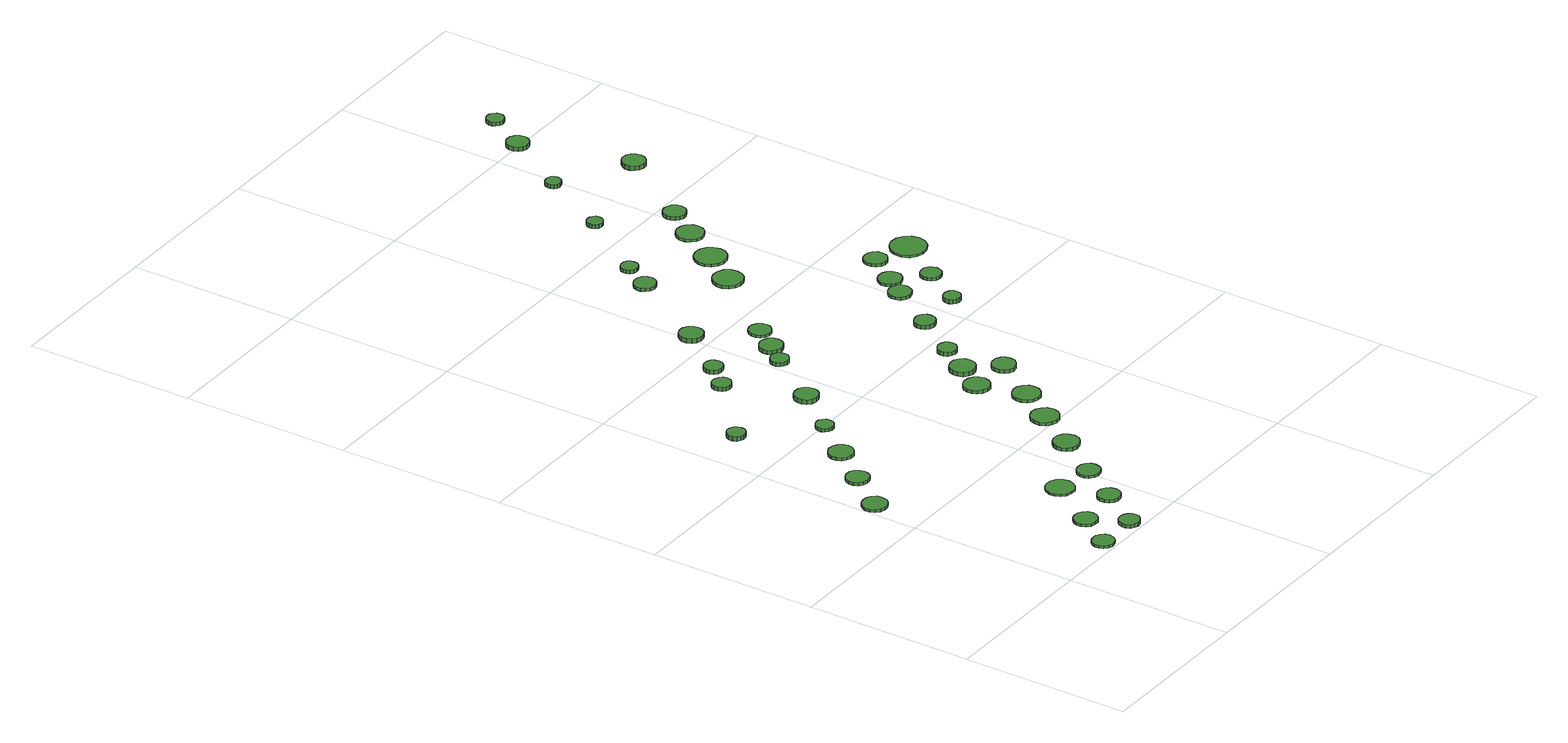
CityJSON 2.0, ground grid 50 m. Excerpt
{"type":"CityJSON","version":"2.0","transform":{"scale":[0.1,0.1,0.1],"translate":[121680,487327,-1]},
"CityObjects":{
"tree1":{"type":"SolitaryVegetationObject","attributes":{"function":"something"},"geometry":[{"type":"MultiSurface","lod":"1","boundaries":[[[0,1,2,3,4,5,6,7,8,9,10,11,12,13,14]],[[15,16,17,18,19,20,21,22,23,24,25,26,27,28,29]],[[0,29,28,1]],[[1,28,27,2]],[[2,27,26,3]],[[3,26,25,4]],[[4,25,24,5]],[[5,24,23,6]],[[6,23,22,7]],[[7,22,21,8]],[[8,21,20,9]],[[9,20,19,10]],[[10,19,18,11]],[[11,18,17,12]],[[12,17,16,13]],[[13,16,15,14]],[[14,15,29,0]]]}]},
"tree2":{"type":"SolitaryVegetationObject","attributes":{"function":"something"},"geometry":[{"type":"MultiSurface","lod":"1","boundaries":[[[30,31,32,33,34,35,36,37,38,39,40,41,42,43,44]],[[45,46,47,48,49,50,51,52,53,54,55,56,57,58,59]],[[30,59,58,31]],[[31,58,57,32]],[[32,57,56,33]],[[33,56,55,34]],[[34,55,54,35]],[[35,54,53,36]],[[36,53,52,37]],[[37,52,51,38]],[[38,51,50,39]],[[39,50,49,40]],[[40,49,48,41]],[[41,48,47,42]],[[42,47,46,43]],[[43,46,45,44]],[[44,45,59,30]]]}]},
"tree3":{"type":"SolitaryVegetationObject","attributes":{"function":"something"},"geometry":[{"type":"MultiSurface","lod":"1","boundaries":[[[60,61,62,63,64,65,66,67,68,69,70,71,72,73,74]],[[75,76,77,78,79,80,81,82,83,84,85,86,87,88,89]],[[60,89,88,61]],[[61,88,87,62]],[[62,87,86,63]],[[63,86,85,64]],[[64,85,84,65]],[[65,84,83,66]],[[66,83,82,67]],[[67,82,81,68]],[[68,81,80,69]],[[69,80,79,70]],[[70,79,78,71]],[[71,78,77,72]],[[72,77,76,73]],[[73,76,75,74]],[[74,75,89,60]]]}]},
"tree4":{"type":"SolitaryVegetationObject","attributes":{"function":"something"},"geometry":[{"type":"MultiSurface","lod":"1","boundaries":[[[90,91,92,93,94,95,96,97,98,99,100,101,102,103,104]],[[105,106,107,108,109,110,111,112,113,114,115,116,117,118,119]],[[90,119,118,91]],[[91,118,117,92]],[[92,117,116,93]],[[93,116,115,94]],[[94,115,114,95]],[[95,114,113,96]],[[96,113,112,97]],[[97,112,111,98]],[[98,111,110,99]],[[99,110,109,100]],[[100,109,108,101]],[[101,108,107,102]],[[102,107,106,103]],[[103,106,105,104]],[[104,105,119,90]]]}]},
"tree5":{"type":"SolitaryVegetationObject","attributes":{"function":"something"},"geometry":[{"type":"MultiSurface","lod":"1","boundaries":[[[120,121,122,123,124,125,126,127,128,129,130,131,132,133,134]],[[135,136,137,138,139,140,141,142,143,144,145,146,147,148,149]],[[120,149,148,121]],[[121,148,147,122]],[[122,147,146,123]],[[123,146,145,124]],[[124,145,144,125]],[[125,144,143,126]],[[126,143,142,127]],[[127,142,141,128]],[[128,141,140,129]],[[129,140,139,130]],[[130,139,138,131]],[[131,138,137,132]],[[132,137,136,133]],[[133,136,135,134]],[[134,135,149,120]]]}]},
"tree6":{"type":"SolitaryVegetationObject","attributes":{"function":"something"},"geometry":[{"type":"MultiSurface","lod":"1","boundaries":[[[150,151,152,153,154,155,156,157,158,159,160,161,162,163,164]],[[165,166,167,168,169,170,171,172,173,174,175,176,177,178,179]],[[150,179,178,151]],[[151,178,177,152]],[[152,177,176,153]],[[153,176,175,154]],[[154,175,174,155]],[[155,174,173,156]],[[156,173,172,157]],[[157,172,171,158]],[[158,171,170,159]],[[159,170,169,160]],[[160,169,168,161]],[[161,168,167,162]],[[162,167,166,163]],[[163,166,165,164]],[[164,165,179,150]]]}]},
"tree7":{"type":"SolitaryVegetationObject","attributes":{"function":"something"},"geometry":[{"type":"MultiSurface","lod":"1","boundaries":[[[180,181,182,183,184,185,186,187,188,189,190,191,192,193,194]],[[195,196,197,198,199,200,201,202,203,204,205,206,207,208,209]],[[180,209,208,181]],[[181,208,207,182]],[[182,207,206,183]],[[183,206,205,184]],[[184,205,204,185]],[[185,204,203,186]],[[186,203,202,187]],[[187,202,201,188]],[[188,201,200,189]],[[189,200,199,190]],[[190,199,198,191]],[[191,198,197,192]],[[192,197,196,193]],[[193,196,195,194]],[[194,195,209,180]]]}]},
"tree8":{"type":"SolitaryVegetationObject","attributes":{"function":"something"},"geometry":[{"type":"MultiSurface","lod":"1","boundaries":[[[210,211,212,213,214,215,216,217,218,219,220,221,222,223,224]],[[225,226,227,228,229,230,231,232,233,234,235,236,237,238,239]],[[210,239,238,211]],[[211,238,237,212]],[[212,237,236,213]],[[213,236,235,214]],[[214,235,234,215]],[[215,234,233,216]],[[216,233,232,217]],[[217,232,231,218]],[[218,231,230,219]],[[219,230,229,220]],[[220,229,228,221]],[[221,228,227,222]],[[222,227,226,223]],[[223,226,225,224]],[[224,225,239,210]]]}]},
"tree9":{"type":"SolitaryVegetationObject","attributes":{"function":"something"},"geometry":[{"type":"MultiSurface","lod":"1","boundaries":[[[240,241,242,243,244,245,246,247,248,249,250,251,252,253,254]],[[255,256,257,258,259,260,261,262,263,264,265,266,267,268,269]],[[240,269,268,241]],[[241,268,267,242]],[[242,267,266,243]],[[243,266,265,244]],[[244,265,264,245]],[[245,264,263,246]],[[246,263,262,247]],[[247,262,261,248]],[[248,261,260,249]],[[249,260,259,250]],[[250,259,258,251]],[[251,258,257,252]],[[252,257,256,253]],[[253,256,255,254]],[[254,255,269,240]]]}]},
"tree10":{"type":"SolitaryVegetationObject","attributes":{"function":"something"},"geometry":[{"type":"MultiSurface","lod":"1","boundaries":[[[270,271,272,273,274,275,276,277,278,279,280,281,282,283,284]],[[285,286,287,288,289,290,291,292,293,294,295,296,297,298,299]],[[270,299,298,271]],[[271,298,297,272]],[[272,297,296,273]],[[273,296,295,274]],[[274,295,294,275]],[[275,294,293,276]],[[276,293,292,277]],[[277,292,291,278]],[[278,291,290,279]],[[279,290,289,280]],[[280,289,288,281]],[[281,288,287,282]],[[282,287,286,283]],[[283,286,285,284]],[[284,285,299,270]]]}]},
"tree11":{"type":"SolitaryVegetationObject","attributes":{"function":"something"},"geometry":[{"type":"MultiSurface","lod":"1","boundaries":[[[300,301,302,303,304,305,306,307,308,309,310,311,312,313,314]],[[315,316,317,318,319,320,321,322,323,324,325,326,327,328,329]],[[300,329,328,301]],[[301,328,327,302]],[[302,327,326,303]],[[303,326,325,304]],[[304,325,324,305]],[[305,324,323,306]],[[306,323,322,307]],[[307,322,321,308]],[[308,321,320,309]],[[309,320,319,310]],[[310,319,318,311]],[[311,318,317,312]],[[312,317,316,313]],[[313,316,315,314]],[[314,315,329,300]]]}]},
"tree12":{"type":"SolitaryVegetationObject","attributes":{"function":"something"},"geometry":[{"type":"MultiSurface","lod":"1","boundaries":[[[330,331,332,333,334,335,336,337,338,339,340,341,342,343,344]],[[345,346,347,348,349,350,351,352,353,354,355,356,357,358,359]],[[330,359,358,331]],[[331,358,357,332]],[[332,357,356,333]],[[333,356,355,334]],[[334,355,354,335]],[[335,354,353,336]],[[336,353,352,337]],[[337,352,351,338]],[[338,351,350,339]],[[339,350,349,340]],[[340,349,348,341]],[[341,348,347,342]],[[342,347,346,343]],[[343,346,345,344]],[[344,345,359,330]]]}]},
"tree13":{"type":"SolitaryVegetationObject","attributes":{"function":"something"},"geometry":[{"type":"MultiSurface","lod":"1","boundaries":[[[360,361,362,363,364,365,366,367,368,369,370,371,372,373,374]],[[375,376,377,378,379,380,381,382,383,384,385,386,387,388,389]],[[360,389,388,361]],[[361,388,387,362]],[[362,387,386,363]],[[363,386,385,364]],[[364,385,384,365]],[[365,384,383,366]],[[366,383,382,367]],[[367,382,381,368]],[[368,381,380,369]],[[369,380,379,370]],[[370,379,378,371]],[[371,378,377,372]],[[372,377,376,373]],[[373,376,375,374]],[[374,375,389,360]]]}]},
"tree14":{"type":"SolitaryVegetationObject","attributes":{"function":"something"},"geometry":[{"type":"MultiSurface","lod":"1","boundaries":[[[390,391,392,393,394,395,396,397,398,399,400,401,402,403,404]],[[405,406,407,408,409,410,411,412,413,414,415,416,417,418,419]],[[390,419,418,391]],[[391,418,417,392]],[[392,417,416,393]],[[393,416,415,394]],[[394,415,414,395]],[[395,414,413,396]],[[396,413,412,397]],[[397,412,411,398]],[[398,411,410,399]],[[399,410,409,400]],[[400,409,408,401]],[[401,408,407,402]],[[402,407,406,403]],[[403,406,405,404]],[[404,405,419,390]]]}]},
"tree15":{"type":"SolitaryVegetationObject","attributes":{"function":"something"},"geometry":[{"type":"MultiSurface","lod":"1","boundaries":[[[420,421,422,423,424,425,426,427,428,429,430,431,432,433,434]],[[435,436,437,438,439,440,441,442,443,444,445,446,447,448,449]],[[420,449,448,421]],[[421,448,447,422]],[[422,447,446,423]],[[423,446,445,424]],[[424,445,444,425]],[[425,444,443,426]],[[426,443,442,427]],[[427,442,441,428]],[[428,441,440,429]],[[429,440,439,430]],[[430,439,438,431]],[[431,438,437,432]],[[432,437,436,433]],[[433,436,435,434]],[[434,435,449,420]]]}]},
"tree16":{"type":"SolitaryVegetationObject","attributes":{"function":"something"},"geometry":[{"type":"MultiSurface","lod":"1","boundaries":[[[450,451,452,453,454,455,456,457,458,459,460,461,462,463,464]],[[465,466,467,468,469,470,471,472,473,474,475,476,477,478,479]],[[450,479,478,451]],[[451,478,477,452]],[[452,477,476,453]],[[453,476,475,454]],[[454,475,474,455]],[[455,474,473,456]],[[456,473,472,457]],[[457,472,471,458]],[[458,471,470,459]],[[459,470,469,460]],[[460,469,468,461]],[[461,468,467,462]],[[462,467,466,463]],[[463,466,465,464]],[[464,465,479,450]]]}]},
"tree17":{"type":"SolitaryVegetationObject","attributes":{"function":"something"},"geometry":[{"type":"MultiSurface","lod":"1","boundaries":[[[480,481,482,483,484,485,486,487,488,489,490,491,492,493,494]],[[495,496,497,498,499,500,501,502,503,504,505,506,507,508,509]],[[480,509,508,481]],[[481,508,507,482]],[[482,507,506,483]],[[483,506,505,484]],[[484,505,504,485]],[[485,504,503,486]],[[486,503,502,487]],[[487,502,501,488]],[[488,501,500,489]],[[489,500,499,490]],[[490,499,498,491]],[[491,498,497,492]],[[492,497,496,493]],[[493,496,495,494]],[[494,495,509,480]]]}]},
"tree18":{"type":"SolitaryVegetationObject","attributes":{"function":"something"},"geometry":[{"type":"MultiSurface","lod":"1","boundaries":[[[510,511,512,513,514,515,516,517,518,519,520,521,522,523,524]],[[525,526,527,528,529,530,531,532,533,534,535,536,537,538,539]],[[510,539,538,511]],[[511,538,537,512]],[[512,537,536,513]],[[513,536,535,514]],[[514,535,534,515]],[[515,534,533,516]],[[516,533,532,517]],[[517,532,531,518]],[[518,531,530,519]],[[519,530,529,520]],[[520,529,528,521]],[[521,528,527,522]],[[522,527,526,523]],[[523,526,525,524]],[[524,525,539,510]]]}]},
"tree19":{"type":"SolitaryVegetationObject","attributes":{"function":"something"},"geometry":[{"type":"MultiSurface","lod":"1","boundaries":[[[540,541,542,543,544,545,546,547,548,549,550,551,552,553,554]],[[555,556,557,558,559,560,561,562,563,564,565,566,567,568,569]],[[540,569,568,541]],[[541,568,567,542]],[[542,567,566,543]],[[543,566,565,544]],[[544,565,564,545]],[[545,564,563,546]],[[546,563,562,547]],[[547,562,561,548]],[[548,561,560,549]],[[549,560,559,550]],[[550,559,558,551]],[[551,558,557,552]],[[552,557,556,553]],[[553,556,555,554]],[[554,555,569,540]]]}]},
"tree20":{"type":"SolitaryVegetationObject","attributes":{"function":"something"},"geometry":[{"type":"MultiSurface","lod":"1","boundaries":[[[570,571,572,573,574,575,576,577,578,579,580,581,582,583,584]],[[585,586,587,588,589,590,591,592,593,594,595,596,597,598,599]],[[570,599,598,571]],[[571,598,597,572]],[[572,597,596,573]],[[573,596,595,574]],[[574,595,594,575]],[[575,594,593,576]],[[576,593,592,577]],[[577,592,591,578]],[[578,591,590,579]],[[579,590,589,580]],[[580,589,588,581]],[[581,588,587,582]],[[582,587,586,583]],[[583,586,585,584]],[[584,585,599,570]]]}]},
"tree21":{"type":"SolitaryVegetationObject","attributes":{"function":"something"},"geometry":[{"type":"MultiSurface","lod":"1","boundaries":[[[600,601,602,603,604,605,606,607,608,609,610,611,612,613,614]],[[615,616,617,618,619,620,621,622,623,624,625,626,627,628,629]],[[600,629,628,601]],[[601,628,627,602]],[[602,627,626,603]],[[603,626,625,604]],[[604,625,624,605]],[[605,624,623,606]],[[606,623,622,607]],[[607,622,621,608]],[[608,621,620,609]],[[609,620,619,610]],[[610,619,618,611]],[[611,618,617,612]],[[612,617,616,613]],[[613,616,615,614]],[[614,615,629,600]]]}]},
"tree22":{"type":"SolitaryVegetationObject","attributes":{"function":"something"},"geometry":[{"type":"MultiSurface","lod":"1","boundaries":[[[630,631,632,633,634,635,636,637,638,639,640,641,642,643,644]],[[645,646,647,648,649,650,651,652,653,654,655,656,657,658,659]],[[630,659,658,631]],[[631,658,657,632]],[[632,657,656,633]],[[633,656,655,634]],[[634,655,654,635]],[[635,654,653,636]],[[636,653,652,637]],[[637,652,651,638]],[[638,651,650,639]],[[639,650,649,640]],[[640,649,648,641]],[[641,648,647,642]],[[642,647,646,643]],[[643,646,645,644]],[[644,645,659,630]]]}]},
"tree23":{"type":"SolitaryVegetationObject","attributes":{"function":"something"},"geometry":[{"type":"MultiSurface","lod":"1","boundaries":[[[660,661,662,663,664,665,666,667,668,669,670,671,672,673,674]],[[675,676,677,678,679,680,681,682,683,684,685,686,687,688,689]],[[660,689,688,661]],[[661,688,687,662]],[[662,687,686,663]],[[663,686,685,664]],[[664,685,684,665]],[[665,684,683,666]],[[666,683,682,667]],[[667,682,681,668]],[[668,681,680,669]],[[669,680,679,670]],[[670,679,678,671]],[[671,678,677,672]],[[672,677,676,673]],[[673,676,675,674]],[[674,675,689,660]]]}]},
"tree24":{"type":"SolitaryVegetationObject","attributes":{"function":"something"},"geometry":[{"type":"MultiSurface","lod":"1","boundaries":[[[690,691,692,693,694,695,696,697,698,699,700,701,702,703,704]],[[705,706,707,708,709,710,711,712,713,714,715,716,717,718,719]],[[690,719,718,691]],[[691,718,717,692]],[[692,717,716,693]],[[693,716,715,694]],[[694,715,714,695]],[[695,714,713,696]],[[696,713,712,697]],[[697,712,711,698]],[[698,711,710,699]],[[699,710,709,700]],[[700,709,708,701]],[[701,708,707,702]],[[702,707,706,703]],[[703,706,705,704]],[[704,705,719,690]]]}]},
"tree25":{"type":"SolitaryVegetationObject","attributes":{"function":"something"},"geometry":[{"type":"MultiSurface","lod":"1","boundaries":[[[720,721,722,723,724,725,726,727,728,729,730,731,732,733,734]],[[735,736,737,738,739,740,741,742,743,744,745,746,747,748,749]],[[720,749,748,721]],[[721,748,747,722]],[[722,747,746,723]],[[723,746,745,724]],[[724,745,744,725]],[[725,744,743,726]],[[726,743,742,727]],[[727,742,741,728]],[[728,741,740,729]],[[729,740,739,730]],[[730,739,738,731]],[[731,738,737,732]],[[732,737,736,733]],[[733,736,735,734]],[[734,735,749,720]]]}]},
"tree26":{"type":"SolitaryVegetationObject","attributes":{"function":"something"},"geometry":[{"type":"MultiSurface","lod":"1","boundaries":[[[750,751,752,753,754,755,756,757,758,759,760,761,762,763,764]],[[765,766,767,768,769,770,771,772,773,774,775,776,777,778,779]],[[750,779,778,751]],[[751,778,777,752]],[[752,777,776,753]],[[753,776,775,754]],[[754,775,774,755]],[[755,774,773,756]],[[756,773,772,757]],[[757,772,771,758]],[[758,771,770,759]],[[759,770,769,760]],[[760,769,768,761]],[[761,768,767,762]],[[762,767,766,763]],[[763,766,765,764]],[[764,765,779,750]]]}]},
"tree27":{"type":"SolitaryVegetationObject","attributes":{"function":"something"},"geometry":[{"type":"MultiSurface","lod":"1","boundaries":[[[780,781,782,783,784,785,786,787,788,789,790,791,792,793,794]],[[795,796,797,798,799,800,801,802,803,804,805,806,807,808,809]],[[780,809,808,781]],[[781,808,807,782]],[[782,807,806,783]],[[783,806,805,784]],[[784,805,804,785]],[[785,804,803,786]],[[786,803,802,787]],[[787,802,801,788]],[[788,801,800,789]],[[789,800,799,790]],[[790,799,798,791]],[[791,798,797,792]],[[792,797,796,793]],[[793,796,795,794]],[[794,795,809,780]]]}]},
"tree28":{"type":"SolitaryVegetationObject","attributes":{"function":"something"},"geometry":[{"type":"MultiSurface","lod":"1","boundaries":[[[810,811,812,813,814,815,816,817,818,819,820,821,822,823,824]],[[825,826,827,828,829,830,831,832,833,834,835,836,837,838,839]],[[810,839,838,811]],[[811,838,837,812]],[[812,837,836,813]],[[813,836,835,814]],[[814,835,834,815]],[[815,834,833,816]],[[816,833,832,817]],[[817,832,831,818]],[[818,831,830,819]],[[819,830,829,820]],[[820,829,828,821]],[[821,828,827,822]],[[822,827,826,823]],[[823,826,825,824]],[[824,825,839,810]]]}]},
"tree29":{"type":"SolitaryVegetationObject","attributes":{"function":"something"},"geometry":[{"type":"MultiSurface","lod":"1","boundaries":[[[840,841,842,843,844,845,846,847,848,849,850,851,852,853,854]],[[855,856,857,858,859,860,861,862,863,864,865,866,867,868,869]],[[840,869,868,841]],[[841,868,867,842]],[[842,867,866,843]],[[843,866,865,844]],[[844,865,864,845]],[[845,864,863,846]],[[846,863,862,847]],[[847,862,861,848]],[[848,861,860,849]],[[849,860,859,850]],[[850,859,858,851]],[[851,858,857,852]],[[852,857,856,853]],[[853,856,855,854]],[[854,855,869,840]]]}]},
"tree30":{"type":"SolitaryVegetationObject","attributes":{"function":"something"},"geometry":[{"type":"MultiSurface","lod":"1","boundaries":[[[870,871,872,873,874,875,876,877,878,879,880,881,882,883,884]],[[885,886,887,888,889,890,891,892,893,894,895,896,897,898,899]],[[870,899,898,871]],[[871,898,897,872]],[[872,897,896,873]],[[873,896,895,874]],[[874,895,894,875]],[[875,894,893,876]],[[876,893,892,877]],[[877,892,891,878]],[[878,891,890,879]],[[879,890,889,880]],[[880,889,888,881]],[[881,888,887,882]],[[882,887,886,883]],[[883,886,885,884]],[[884,885,899,870]]]}]},
"tree31":{"type":"SolitaryVegetationObject","attributes":{"function":"something"},"geometry":[{"type":"MultiSurface","lod":"1","boundaries":[[[900,901,902,903,904,905,906,907,908,909,910,911,912,913,914]],[[915,916,917,918,919,920,921,922,923,924,925,926,927,928,929]],[[900,929,928,901]],[[901,928,927,902]],[[902,927,926,903]],[[903,926,925,904]],[[904,925,924,905]],[[905,924,923,906]],[[906,923,922,907]],[[907,922,921,908]],[[908,921,920,909]],[[909,920,919,910]],[[910,919,918,911]],[[911,918,917,912]],[[912,917,916,913]],[[913,916,915,914]],[[914,915,929,900]]]}]},
"tree32":{"type":"SolitaryVegetationObject","attributes":{"function":"something"},"geometry":[{"type":"MultiSurface","lod":"1","boundaries":[[[930,931,932,933,934,935,936,937,938,939,940,941,942,943,944]],[[945,946,947,948,949,950,951,952,953,954,955,956,957,958,959]],[[930,959,958,931]],[[931,958,957,932]],[[932,957,956,933]],[[933,956,955,934]],[[934,955,954,935]],[[935,954,953,936]],[[936,953,952,937]],[[937,952,951,938]],[[938,951,950,939]],[[939,950,949,940]],[[940,949,948,941]],[[941,948,947,942]],[[942,947,946,943]],[[943,946,945,944]],[[944,945,959,930]]]}]},
"tree33":{"type":"SolitaryVegetationObject","attributes":{"function":"something"},"geometry":[{"type":"MultiSurface","lod":"1","boundaries":[[[960,961,962,963,964,965,966,967,968,969,970,971,972,973,974]],[[975,976,977,978,979,980,981,982,983,984,985,986,987,988,989]],[[960,989,988,961]],[[961,988,987,962]],[[962,987,986,963]],[[963,986,985,964]],[[964,985,984,965]],[[965,984,983,966]],[[966,983,982,967]],[[967,982,981,968]],[[968,981,980,969]],[[969,980,979,970]],[[970,979,978,971]],[[971,978,977,972]],[[972,977,976,973]],[[973,976,975,974]],[[974,975,989,960]]]}]},
"tree34":{"type":"SolitaryVegetationObject","attributes":{"function":"something"},"geometry":[{"type":"MultiSurface","lod":"1","boundaries":[[[990,991,992,993,994,995,996,997,998,999,1000,1001,1002,1003,1004]],[[1005,1006,1007,1008,1009,1010,1011,1012,1013,1014,1015,1016,1017,1018,1019]],[[990,1019,1018,991]],[[991,1018,1017,992]],[[992,1017,1016,993]],[[993,1016,1015,994]],[[994,1015,1014,995]],[[995,1014,1013,996]],[[996,1013,1012,997]],[[997,1012,1011,998]],[[998,1011,1010,999]],[[999,1010,1009,1000]],[[1000,1009,1008,1001]],[[1001,1008,1007,1002]],[[1002,1007,1006,1003]],[[1003,1006,1005,1004]],[[1004,1005,1019,990]]]}]},
"tree35":{"type":"SolitaryVegetationObject","attributes":{"function":"something"},"geometry":[{"type":"MultiSurface","lod":"1","boundaries":[[[1020,1021,1022,1023,1024,1025,1026,1027,1028,1029,1030,1031,1032,1033,1034]],[[1035,1036,1037,1038,1039,1040,1041,1042,1043,1044,1045,1046,1047,1048,1049]],[[1020,1049,1048,1021]],[[1021,1048,1047,1022]],[[1022,1047,1046,1023]],[[1023,1046,1045,1024]],[[1024,1045,1044,1025]],[[1025,1044,1043,1026]],[[1026,1043,1042,1027]],[[1027,1042,1041,1028]],[[1028,1041,1040,1029]],[[1029,1040,1039,1030]],[[1030,1039,1038,1031]],[[1031,1038,1037,1032]],[[1032,1037,1036,1033]],[[1033,1036,1035,1034]],[[1034,1035,1049,1020]]]}]},
"tree36":{"type":"SolitaryVegetationObject","attributes":{"function":"something"},"geometry":[{"type":"MultiSurface","lod":"1","boundaries":[[[1050,1051,1052,1053,1054,1055,1056,1057,1058,1059,1060,1061,1062,1063,1064]],[[1065,1066,1067,1068,1069,1070,1071,1072,1073,1074,1075,1076,1077,1078,1079]],[[1050,1079,1078,1051]],[[1051,1078,1077,1052]],[[1052,1077,1076,1053]],[[1053,1076,1075,1054]],[[1054,1075,1074,1055]],[[1055,1074,1073,1056]],[[1056,1073,1072,1057]],[[1057,1072,1071,1058]],[[1058,1071,1070,1059]],[[1059,1070,1069,1060]],[[1060,1069,1068,1061]],[[1061,1068,1067,1062]],[[1062,1067,1066,1063]],[[1063,1066,1065,1064]],[[1064,1065,1079,1050]]]}]},
"tree37":{"type":"SolitaryVegetationObject","attributes":{"function":"something"},"geometry":[{"type":"MultiSurface","lod":"1","boundaries":[[[1080,1081,1082,1083,1084,1085,1086,1087,1088,1089,1090,1091,1092,1093,1094]],[[1095,1096,1097,1098,1099,1100,1101,1102,1103,1104,1105,1106,1107,1108,1109]],[[1080,1109,1108,1081]],[[1081,1108,1107,1082]],[[1082,1107,1106,1083]],[[1083,1106,1105,1084]],[[1084,1105,1104,1085]],[[1085,1104,1103,1086]],[[1086,1103,1102,1087]],[[1087,1102,1101,1088]],[[1088,1101,1100,1089]],[[1089,1100,1099,1090]],[[1090,1099,1098,1091]],[[1091,1098,1097,1092]],[[1092,1097,1096,1093]],[[1093,1096,1095,1094]],[[1094,1095,1109,1080]]]}]},
"tree38":{"type":"SolitaryVegetationObject","attributes":{"function":"something"},"geometry":[{"type":"MultiSurface","lod":"1","boundaries":[[[1110,1111,1112,1113,1114,1115,1116,1117,1118,1119,1120,1121,1122,1123,1124]],[[1125,1126,1127,1128,1129,1130,1131,1132,1133,1134,1135,1136,1137,1138,1139]],[[1110,1139,1138,1111]],[[1111,1138,1137,1112]],[[1112,1137,1136,1113]],[[1113,1136,1135,1114]],[[1114,1135,1134,1115]],[[1115,1134,1133,1116]],[[1116,1133,1132,1117]],[[1117,1132,1131,1118]],[[1118,1131,1130,1119]],[[1119,1130,1129,1120]],[[1120,1129,1128,1121]],[[1121,1128,1127,1122]],[[1122,1127,1126,1123]],[[1123,1126,1125,1124]],[[1124,1125,1139,1110]]]}]},
"tree39":{"type":"SolitaryVegetationObject","attributes":{"function":"something"},"geometry":[{"type":"MultiSurface","lod":"1","boundaries":[[[1140,1141,1142,1143,1144,1145,1146,1147,1148,1149,1150,1151,1152,1153,1154]],[[1155,1156,1157,1158,1159,1160,1161,1162,1163,1164,1165,1166,1167,1168,1169]],[[1140,1169,1168,1141]],[[1141,1168,1167,1142]],[[1142,1167,1166,1143]],[[1143,1166,1165,1144]],[[1144,1165,1164,1145]],[[1145,1164,1163,1146]],[[1146,1163,1162,1147]],[[1147,1162,1161,1148]],[[1148,1161,1160,1149]],[[1149,1160,1159,1150]],[[1150,1159,1158,1151]],[[1151,1158,1157,1152]],[[1152,1157,1156,1153]],[[1153,1156,1155,1154]],[[1154,1155,1169,1140]]]}]},
"tree40":{"type":"SolitaryVegetationObject","attributes":{"function":"something"},"geometry":[{"type":"MultiSurface","lod":"1","boundaries":[[[1170,1171,1172,1173,1174,1175,1176,1177,1178,1179,1180,1181,1182,1183,1184]],[[1185,1186,1187,1188,1189,1190,1191,1192,1193,1194,1195,1196,1197,1198,1199]],[[1170,1199,1198,1171]],[[1171,1198,1197,1172]],[[1172,1197,1196,1173]],[[1173,1196,1195,1174]],[[1174,1195,1194,1175]],[[1175,1194,1193,1176]],[[1176,1193,1192,1177]],[[1177,1192,1191,1178]],[[1178,1191,1190,1179]],[[1179,1190,1189,1180]],[[1180,1189,1188,1181]],[[1181,1188,1187,1182]],[[1182,1187,1186,1183]],[[1183,1186,1185,1184]],[[1184,1185,1199,1170]]]}]},
"tree41":{"type":"SolitaryVegetationObject","attributes":{"function":"something"},"geometry":[{"type":"MultiSurface","lod":"1","boundaries":[[[1200,1201,1202,1203,1204,1205,1206,1207,1208,1209,1210,1211,1212,1213,1214]],[[1215,1216,1217,1218,1219,1220,1221,1222,1223,1224,1225,1226,1227,1228,1229]],[[1200,1229,1228,1201]],[[1201,1228,1227,1202]],[[1202,1227,1226,1203]],[[1203,1226,1225,1204]],[[1204,1225,1224,1205]],[[1205,1224,1223,1206]],[[1206,1223,1222,1207]],[[1207,1222,1221,1208]],[[1208,1221,1220,1209]],[[1209,1220,1219,1210]],[[1210,1219,1218,1211]],[[1211,1218,1217,1212]],[[1212,1217,1216,1213]],[[1213,1216,1215,1214]],[[1214,1215,1229,1200]]]}]},
"tree42":{"type":"SolitaryVegetationObject","attributes":{"function":"something"},"geometry":[{"type":"MultiSurface","lod":"1","boundaries":[[[1230,1231,1232,1233,1234,1235,1236,1237,1238,1239,1240,1241,1242,1243,1244]],[[1245,1246,1247,1248,1249,1250,1251,1252,1253,1254,1255,1256,1257,1258,1259]],[[1230,1259,1258,1231]],[[1231,1258,1257,1232]],[[1232,1257,1256,1233]],[[1233,1256,1255,1234]],[[1234,1255,1254,1235]],[[1235,1254,1253,1236]],[[1236,1253,1252,1237]],[[1237,1252,1251,1238]],[[1238,1251,1250,1239]],[[1239,1250,1249,1240]],[[1240,1249,1248,1241]],[[1241,1248,1247,1242]],[[1242,1247,1246,1243]],[[1243,1246,1245,1244]],[[1244,1245,1259,1230]]]}]},
"tree43":{"type":"SolitaryVegetationObject","attributes":{"function":"something"},"geometry":[{"type":"MultiSurface","lod":"1","boundaries":[[[1260,1261,1262,1263,1264,1265,1266,1267,1268,1269,1270,1271,1272,1273,1274]],[[1275,1276,1277,1278,1279,1280,1281,1282,1283,1284,1285,1286,1287,1288,1289]],[[1260,1289,1288,1261]],[[1261,1288,1287,1262]],[[1262,1287,1286,1263]],[[1263,1286,1285,1264]],[[1264,1285,1284,1265]],[[1265,1284,1283,1266]],[[1266,1283,1282,1267]],[[1267,1282,1281,1268]],[[1268,1281,1280,1269]],[[1269,1280,1279,1270]],[[1270,1279,1278,1271]],[[1271,1278,1277,1272]],[[1272,1277,1276,1273]],[[1273,1276,1275,1274]],[[1274,1275,1289,1260]]]}]}
},
"vertices":[
[250,39,14],[247,52,14],[239,62,14],[228,69,14],[215,70,14],[202,66,14],[192,57,14],[187,45,14],[187,32,14],[192,20,14],[202,11,14],[215,7,14],[228,9,14],[239,15,14],[247,26,14],[247,26,6],[239,15,6],[228,9,6],[215,7,6],[202,11,6],[192,20,6],[187,32,6],[187,45,6],[192,57,6],[202,66,6],[215,70,6],[228,69,6],[239,62,6],[247,52,6],[250,39,6],
[76,653,17],[73,668,17],[64,680,17],[51,688,17],[36,689,17],[21,684,17],[10,674,17],[4,661,17],[4,646,17],[10,632,17],[21,622,17],[36,617,17],[51,619,17],[64,626,17],[73,638,17],[73,638,9],[64,626,9],[51,619,9],[36,617,9],[21,622,9],[10,632,9],[4,646,9],[4,661,9],[10,674,9],[21,684,9],[36,689,9],[51,688,9],[64,680,9],[73,668,9],[76,653,9],
[324,143,14],[321,157,14],[312,168,14],[300,175,14],[286,177,14],[272,172,14],[262,163,14],[256,150,14],[256,136,14],[262,123,14],[272,113,14],[286,109,14],[300,110,14],[312,117,14],[321,129,14],[321,129,6],[312,117,6],[300,110,6],[286,109,6],[272,113,6],[262,123,6],[256,136,6],[256,150,6],[262,163,6],[272,172,6],[286,177,6],[300,175,6],[312,168,6],[321,157,6],[324,143,6],
[375,39,17],[373,51,17],[365,61,17],[355,67,17],[342,69,17],[330,65,17],[321,57,17],[316,45,17],[316,33,17],[321,21,17],[330,13,17],[342,9,17],[355,11,17],[365,17,17],[373,27,17],[373,27,6],[365,17,6],[355,11,6],[342,9,6],[330,13,6],[321,21,6],[316,33,6],[316,45,6],[321,57,6],[330,65,6],[342,69,6],[355,67,6],[365,61,6],[373,51,6],[375,39,6],
[163,768,18],[160,782,18],[152,793,18],[140,800,18],[126,802,18],[113,797,18],[102,788,18],[97,775,18],[97,761,18],[102,748,18],[113,739,18],[126,735,18],[140,736,18],[152,743,18],[160,754,18],[160,754,9],[152,743,9],[140,736,9],[126,735,9],[113,739,9],[102,748,9],[97,761,9],[97,775,9],[102,788,9],[113,797,9],[126,802,9],[140,800,9],[152,793,9],[160,782,9],[163,768,9],
[462,161,15],[459,174,15],[451,185,15],[439,192,15],[425,194,15],[412,189,15],[402,180,15],[396,168,15],[396,154,15],[402,141,15],[412,132,15],[425,128,15],[439,129,15],[451,136,15],[459,147,15],[459,147,6],[451,136,6],[439,129,6],[425,128,6],[412,132,6],[402,141,6],[396,154,6],[396,168,6],[402,180,6],[412,189,6],[425,194,6],[439,192,6],[451,185,6],[459,174,6],[462,161,6],
[431,291,13],[427,308,13],[417,322,13],[403,330,13],[386,332,13],[369,327,13],[357,315,13],[350,300,13],[350,283,13],[357,267,13],[369,256,13],[386,251,13],[403,252,13],[417,261,13],[427,275,13],[427,275,7],[417,261,7],[403,252,7],[386,251,7],[369,256,7],[357,267,7],[350,283,7],[350,300,7],[357,315,7],[369,327,7],[386,332,7],[403,330,7],[417,322,7],[427,308,7],[431,291,7],
[254,880,17],[251,895,17],[242,907,17],[229,914,17],[214,916,17],[200,911,17],[189,901,17],[183,888,17],[183,872,17],[189,859,17],[200,849,17],[214,844,17],[229,845,17],[242,853,17],[251,865,17],[251,865,8],[242,853,8],[229,845,8],[214,844,8],[200,849,8],[189,859,8],[183,872,8],[183,888,8],[189,901,8],[200,911,8],[214,916,8],[229,914,8],[242,907,8],[251,895,8],[254,880,8],
[168,1165,22],[166,1176,22],[159,1185,22],[149,1191,22],[138,1192,22],[128,1189,22],[119,1181,22],[115,1171,22],[115,1160,22],[119,1149,22],[128,1142,22],[138,1138,22],[149,1140,22],[159,1145,22],[166,1154,22],[166,1154,9],[159,1145,9],[149,1140,9],[138,1138,9],[128,1142,9],[119,1149,9],[115,1160,9],[115,1171,9],[119,1181,9],[128,1189,9],[138,1192,9],[149,1191,9],[159,1185,9],[166,1176,9],[168,1165,9],
[540,277,15],[537,291,15],[529,302,15],[517,309,15],[503,310,15],[490,306,15],[479,297,15],[474,284,15],[474,270,15],[479,258,15],[490,248,15],[503,244,15],[517,246,15],[529,252,15],[537,264,15],[537,264,7],[529,252,7],[517,246,7],[503,244,7],[490,248,7],[479,258,7],[474,270,7],[474,284,7],[479,297,7],[490,306,7],[503,310,7],[517,309,7],[529,302,7],[537,291,7],[540,277,7],
[338,995,18],[336,1006,18],[330,1014,18],[320,1020,18],[310,1021,18],[299,1017,18],[291,1010,18],[287,1000,18],[287,990,18],[291,980,18],[299,973,18],[310,969,18],[320,970,18],[330,976,18],[336,985,18],[336,985,8],[330,976,8],[320,970,8],[310,969,8],[299,973,8],[291,980,8],[287,990,8],[287,1000,8],[291,1010,8],[299,1017,8],[310,1021,8],[320,1020,8],[330,1014,8],[336,1006,8],[338,995,8],
[635,409,16],[632,424,16],[623,437,16],[609,445,16],[593,447,16],[578,442,16],[566,431,16],[560,417,16],[560,401,16],[566,387,16],[578,376,16],[593,371,16],[609,373,16],[623,381,16],[632,393,16],[632,393,6],[623,381,6],[609,373,6],[593,371,6],[578,376,6],[566,387,6],[560,401,6],[560,417,6],[566,431,6],[578,442,6],[593,447,6],[609,445,6],[623,437,6],[632,424,6],[635,409,6],
[358,1337,28],[355,1348,28],[348,1357,28],[338,1363,28],[327,1364,28],[315,1361,28],[307,1353,28],[302,1342,28],[302,1331,28],[307,1320,28],[315,1312,28],[327,1309,28],[338,1310,28],[348,1316,28],[355,1325,28],[355,1325,16],[348,1316,16],[338,1310,16],[327,1309,16],[315,1312,16],[307,1320,16],[302,1331,16],[302,1342,16],[307,1353,16],[315,1361,16],[327,1364,16],[338,1363,16],[348,1357,16],[355,1348,16],[358,1337,16],
[445,1119,24],[442,1133,24],[434,1145,24],[421,1152,24],[407,1153,24],[393,1149,24],[382,1139,24],[377,1126,24],[377,1112,24],[382,1099,24],[393,1089,24],[407,1085,24],[421,1086,24],[434,1093,24],[442,1105,24],[442,1105,11],[434,1093,11],[421,1086,11],[407,1085,11],[393,1089,11],[382,1099,11],[377,1112,11],[377,1126,11],[382,1139,11],[393,1149,11],[407,1153,11],[421,1152,11],[434,1145,11],[442,1133,11],[445,1119,11],
[424,1407,26],[421,1418,26],[415,1428,26],[405,1433,26],[393,1435,26],[382,1431,26],[374,1423,26],[369,1413,26],[369,1402,26],[374,1391,26],[382,1383,26],[393,1380,26],[405,1381,26],[415,1387,26],[421,1396,26],[421,1396,13],[415,1387,13],[405,1381,13],[393,1380,13],[382,1383,13],[374,1391,13],[369,1402,13],[369,1413,13],[374,1423,13],[382,1431,13],[393,1435,13],[405,1433,13],[415,1428,13],[421,1418,13],[424,1407,13],
[722,533,15],[718,550,15],[708,563,15],[694,572,15],[677,574,15],[661,568,15],[648,557,15],[641,541,15],[641,525,15],[648,509,15],[661,498,15],[677,493,15],[694,494,15],[708,503,15],[718,516,15],[718,516,6],[708,503,6],[694,494,6],[677,493,6],[661,498,6],[648,509,6],[641,525,6],[641,541,6],[648,557,6],[661,568,6],[677,574,6],[694,572,6],[708,563,6],[718,550,6],[722,533,6],
[556,1284,24],[554,1295,24],[547,1304,24],[538,1310,24],[527,1311,24],[516,1307,24],[508,1300,24],[503,1290,24],[503,1278,24],[508,1268,24],[516,1261,24],[527,1257,24],[538,1258,24],[547,1264,24],[554,1273,24],[554,1273,12],[547,1264,12],[538,1258,12],[527,1257,12],[516,1261,12],[508,1268,12],[503,1278,12],[503,1290,12],[508,1300,12],[516,1307,12],[527,1311,12],[538,1310,12],[547,1304,12],[554,1295,12],[556,1284,12],
[793,640,15],[790,657,15],[780,670,15],[766,679,15],[749,680,15],[733,675,15],[721,664,15],[714,649,15],[714,632,15],[721,617,15],[733,606,15],[749,600,15],[766,602,15],[780,611,15],[790,624,15],[790,624,7],[780,611,7],[766,602,7],[749,600,7],[733,606,7],[721,617,7],[714,632,7],[714,649,7],[721,664,7],[733,675,7],[749,680,7],[766,679,7],[780,670,7],[790,657,7],[793,640,7],
[754,775,17],[750,791,17],[741,803,17],[728,811,17],[712,813,17],[697,808,17],[685,798,17],[679,783,17],[679,767,17],[685,753,17],[697,743,17],[712,738,17],[728,739,17],[741,747,17],[750,760,17],[750,760,7],[741,747,7],[728,739,7],[712,738,7],[697,743,7],[685,753,7],[679,767,7],[679,783,7],[685,798,7],[697,808,7],[712,813,7],[728,811,7],[741,803,7],[750,791,7],[754,775,7],
[548,1557,21],[545,1571,21],[537,1582,21],[524,1590,21],[510,1591,21],[496,1587,21],[486,1577,21],[480,1564,21],[480,1550,21],[486,1536,21],[496,1527,21],[510,1522,21],[524,1524,21],[537,1531,21],[545,1543,21],[545,1543,8],[537,1531,8],[524,1524,8],[510,1522,8],[496,1527,8],[486,1536,8],[480,1550,8],[480,1564,8],[486,1577,8],[496,1587,8],[510,1591,8],[524,1590,8],[537,1582,8],[545,1571,8],[548,1557,8],
[617,1346,19],[614,1360,19],[606,1371,19],[593,1378,19],[579,1380,19],[566,1375,19],[555,1366,19],[550,1353,19],[550,1339,19],[555,1326,19],[566,1317,19],[579,1312,19],[593,1314,19],[606,1321,19],[614,1332,19],[614,1332,7],[606,1321,7],[593,1314,7],[579,1312,7],[566,1317,7],[555,1326,7],[550,1339,7],[550,1353,7],[555,1366,7],[566,1375,7],[579,1380,7],[593,1378,7],[606,1371,7],[614,1360,7],[617,1346,7],
[808,857,20],[805,872,20],[796,885,20],[782,893,20],[767,894,20],[752,889,20],[741,879,20],[735,865,20],[735,850,20],[741,835,20],[752,825,20],[767,820,20],[782,822,20],[796,830,20],[805,842,20],[805,842,7],[796,830,7],[782,822,7],[767,820,7],[752,825,7],[741,835,7],[735,850,7],[735,865,7],[741,879,7],[752,889,7],[767,894,7],[782,893,7],[796,885,7],[805,872,7],[808,857,7],
[671,1419,15],[668,1432,15],[660,1443,15],[649,1450,15],[635,1451,15],[622,1447,15],[612,1438,15],[607,1426,15],[607,1412,15],[612,1400,15],[622,1391,15],[635,1387,15],[649,1388,15],[660,1395,15],[668,1406,15],[668,1406,7],[660,1395,7],[649,1388,7],[635,1387,7],[622,1391,7],[612,1400,7],[607,1412,7],[607,1426,7],[612,1438,7],[622,1447,7],[635,1451,7],[649,1450,7],[660,1443,7],[668,1432,7],[671,1419,7],
[878,773,18],[875,787,18],[867,799,18],[855,806,18],[840,807,18],[827,803,18],[816,793,18],[811,780,18],[811,766,18],[816,753,18],[827,744,18],[840,739,18],[855,741,18],[867,748,18],[875,759,18],[875,759,7],[867,748,7],[855,741,7],[840,739,7],[827,744,7],[816,753,7],[811,766,7],[811,780,7],[816,793,7],[827,803,7],[840,807,7],[855,806,7],[867,799,7],[875,787,7],[878,773,7],
[851,942,24],[849,953,24],[842,962,24],[832,968,24],[820,969,24],[810,965,24],[801,958,24],[796,947,24],[796,936,24],[801,925,24],[810,918,24],[820,914,24],[832,915,24],[842,921,24],[849,930,24],[849,930,12],[842,921,12],[832,915,12],[820,914,12],[810,918,12],[801,925,12],[796,936,12],[796,947,12],[801,958,12],[810,965,12],[820,969,12],[832,968,12],[842,962,12],[849,953,12],[851,942,12],
[705,1810,17],[702,1823,17],[694,1834,17],[682,1841,17],[669,1842,17],[657,1838,17],[647,1829,17],[641,1817,17],[641,1804,17],[647,1792,17],[657,1783,17],[669,1779,17],[682,1780,17],[694,1787,17],[702,1797,17],[702,1797,7],[694,1787,7],[682,1780,7],[669,1779,7],[657,1783,7],[647,1792,7],[641,1804,7],[641,1817,7],[647,1829,7],[657,1838,7],[669,1842,7],[682,1841,7],[694,1834,7],[702,1823,7],[705,1810,7],
[940,1070,25],[938,1082,25],[930,1093,25],[919,1099,25],[907,1100,25],[895,1096,25],[885,1088,25],[880,1076,25],[880,1064,25],[885,1052,25],[895,1044,25],[907,1040,25],[919,1041,25],[930,1047,25],[938,1058,25],[938,1058,13],[930,1047,13],[919,1041,13],[907,1040,13],[895,1044,13],[885,1052,13],[880,1064,13],[880,1076,13],[885,1088,13],[895,1096,13],[907,1100,13],[919,1099,13],[930,1093,13],[938,1082,13],[940,1070,13],
[747,1894,18],[745,1904,18],[739,1912,18],[730,1917,18],[720,1918,18],[710,1915,18],[702,1908,18],[698,1899,18],[698,1888,18],[702,1879,18],[710,1872,18],[720,1869,18],[730,1870,18],[739,1875,18],[745,1883,18],[745,1883,7],[739,1875,7],[730,1870,7],[720,1869,7],[710,1872,7],[702,1879,7],[698,1888,7],[698,1899,7],[702,1908,7],[710,1915,7],[720,1918,7],[730,1917,7],[739,1912,7],[745,1904,7],[747,1894,7],
[861,1640,16],[857,1658,16],[847,1673,16],[831,1682,16],[813,1684,16],[795,1678,16],[782,1666,16],[774,1649,16],[774,1631,16],[782,1615,16],[795,1602,16],[813,1597,16],[831,1599,16],[847,1608,16],[857,1622,16],[857,1622,7],[847,1608,7],[831,1599,7],[813,1597,7],[795,1602,7],[782,1615,7],[774,1631,7],[774,1649,7],[782,1666,7],[795,1678,7],[813,1684,7],[831,1682,7],[847,1673,7],[857,1658,7],[861,1640,7],
[1046,1218,16],[1043,1232,16],[1035,1243,16],[1023,1250,16],[1010,1251,16],[997,1247,16],[986,1238,16],[981,1225,16],[981,1212,16],[986,1199,16],[997,1190,16],[1010,1185,16],[1023,1187,16],[1035,1194,16],[1043,1205,16],[1043,1205,7],[1035,1194,7],[1023,1187,7],[1010,1185,7],[997,1190,7],[986,1199,7],[981,1212,7],[981,1225,7],[986,1238,7],[997,1247,7],[1010,1251,7],[1023,1250,7],[1035,1243,7],[1043,1232,7],[1046,1218,7],
[1088,1085,22],[1086,1095,22],[1080,1103,22],[1071,1108,22],[1061,1109,22],[1051,1106,22],[1043,1099,22],[1039,1090,22],[1039,1079,22],[1043,1070,22],[1051,1063,22],[1061,1060,22],[1071,1061,22],[1080,1066,22],[1086,1074,22],[1086,1074,9],[1080,1066,9],[1071,1061,9],[1061,1060,9],[1051,1063,9],[1043,1070,9],[1039,1079,9],[1039,1090,9],[1043,1099,9],[1051,1106,9],[1061,1109,9],[1071,1108,9],[1080,1103,9],[1086,1095,9],[1088,1085,9],
[936,1744,15],[932,1763,15],[921,1778,15],[904,1788,15],[885,1790,15],[867,1784,15],[853,1771,15],[845,1754,15],[845,1735,15],[853,1718,15],[867,1705,15],[885,1699,15],[904,1701,15],[921,1710,15],[932,1726,15],[932,1726,7],[921,1710,7],[904,1701,7],[885,1699,7],[867,1705,7],[853,1718,7],[845,1735,7],[845,1754,7],[853,1771,7],[867,1784,7],[885,1790,7],[904,1788,7],[921,1778,7],[932,1763,7],[936,1744,7],
[1093,1280,15],[1090,1294,15],[1081,1306,15],[1069,1313,15],[1055,1314,15],[1041,1310,15],[1031,1300,15],[1025,1288,15],[1025,1273,15],[1031,1260,15],[1041,1251,15],[1055,1246,15],[1069,1248,15],[1081,1255,15],[1090,1267,15],[1090,1267,7],[1081,1255,7],[1069,1248,7],[1055,1246,7],[1041,1251,7],[1031,1260,7],[1025,1273,7],[1025,1288,7],[1031,1300,7],[1041,1310,7],[1055,1314,7],[1069,1313,7],[1081,1306,7],[1090,1294,7],[1093,1280,7],
[883,2096,25],[881,2106,25],[876,2113,25],[867,2118,25],[858,2119,25],[849,2116,25],[842,2110,25],[838,2101,25],[838,2091,25],[842,2083,25],[849,2076,25],[858,2073,25],[867,2074,25],[876,2079,25],[881,2087,25],[881,2087,13],[876,2079,13],[867,2074,13],[858,2073,13],[849,2076,13],[842,2083,13],[838,2091,13],[838,2101,13],[842,2110,13],[849,2116,13],[858,2119,13],[867,2118,13],[876,2113,13],[881,2106,13],[883,2096,13],
[1171,1204,16],[1168,1216,16],[1161,1226,16],[1150,1233,16],[1138,1234,16],[1126,1230,16],[1117,1222,16],[1112,1210,16],[1112,1198,16],[1117,1187,16],[1126,1178,16],[1138,1174,16],[1150,1176,16],[1161,1182,16],[1168,1192,16],[1168,1192,7],[1161,1182,7],[1150,1176,7],[1138,1174,7],[1126,1178,7],[1117,1187,7],[1112,1198,7],[1112,1210,7],[1117,1222,7],[1126,1230,7],[1138,1234,7],[1150,1233,7],[1161,1226,7],[1168,1216,7],[1171,1204,7],
[1004,1860,15],[1001,1876,15],[991,1889,15],[977,1897,15],[960,1899,15],[944,1894,15],[932,1883,15],[925,1868,15],[925,1851,15],[932,1836,15],[944,1825,15],[960,1820,15],[977,1822,15],[991,1830,15],[1001,1843,15],[1001,1843,7],[991,1830,7],[977,1822,7],[960,1820,7],[944,1825,7],[932,1836,7],[925,1851,7],[925,1868,7],[932,1883,7],[944,1894,7],[960,1899,7],[977,1897,7],[991,1889,7],[1001,1876,7],[1004,1860,7],
[1156,1370,16],[1154,1384,16],[1145,1395,16],[1133,1402,16],[1120,1403,16],[1106,1399,16],[1096,1390,16],[1091,1377,16],[1091,1363,16],[1096,1351,16],[1106,1341,16],[1120,1337,16],[1133,1338,16],[1145,1345,16],[1154,1357,16],[1154,1357,7],[1145,1345,7],[1133,1338,7],[1120,1337,7],[1106,1341,7],[1096,1351,7],[1091,1363,7],[1091,1377,7],[1096,1390,7],[1106,1399,7],[1120,1403,7],[1133,1402,7],[1145,1395,7],[1154,1384,7],[1156,1370,7],
[1063,1953,18],[1060,1966,18],[1052,1977,18],[1040,1983,18],[1027,1985,18],[1014,1981,18],[1004,1972,18],[999,1959,18],[999,1946,18],[1004,1934,18],[1014,1925,18],[1027,1920,18],[1040,1922,18],[1052,1929,18],[1060,1939,18],[1060,1939,7],[1052,1929,7],[1040,1922,7],[1027,1920,7],[1014,1925,7],[1004,1934,7],[999,1946,7],[999,1959,7],[1004,1972,7],[1014,1981,7],[1027,1985,7],[1040,1983,7],[1052,1977,7],[1060,1966,7],[1063,1953,7],
[1280,1335,14],[1276,1356,14],[1263,1373,14],[1244,1384,14],[1223,1386,14],[1203,1380,14],[1186,1365,14],[1178,1346,14],[1178,1324,14],[1186,1304,14],[1203,1290,14],[1223,1283,14],[1244,1286,14],[1263,1296,14],[1276,1314,14],[1276,1314,7],[1263,1296,7],[1244,1286,7],[1223,1283,7],[1203,1290,7],[1186,1304,7],[1178,1324,7],[1178,1346,7],[1186,1365,7],[1203,1380,7],[1223,1386,7],[1244,1384,7],[1263,1373,7],[1276,1356,7],[1280,1335,7],
[1000,2307,23],[998,2316,23],[993,2324,23],[985,2328,23],[975,2329,23],[966,2326,23],[959,2320,23],[956,2312,23],[956,2302,23],[959,2294,23],[966,2287,23],[975,2285,23],[985,2286,23],[993,2290,23],[998,2298,23],[998,2298,11],[993,2290,11],[985,2286,11],[975,2285,11],[966,2287,11],[959,2294,11],[956,2302,11],[956,2312,11],[959,2320,11],[966,2326,11],[975,2329,11],[985,2328,11],[993,2324,11],[998,2316,11],[1000,2307,11],
[1217,2185,26],[1214,2199,26],[1206,2210,26],[1194,2217,26],[1180,2219,26],[1166,2215,26],[1156,2205,26],[1150,2192,26],[1150,2178,26],[1156,2165,26],[1166,2156,26],[1180,2152,26],[1194,2153,26],[1206,2160,26],[1214,2172,26],[1214,2172,13],[1206,2160,13],[1194,2153,13],[1180,2152,13],[1166,2156,13],[1156,2165,13],[1150,2178,13],[1150,2192,13],[1156,2205,13],[1166,2215,13],[1180,2219,13],[1194,2217,13],[1206,2210,13],[1214,2199,13],[1217,2185,13],
[1136,2505,19],[1133,2518,19],[1125,2529,19],[1114,2536,19],[1100,2537,19],[1087,2533,19],[1077,2524,19],[1072,2512,19],[1072,2498,19],[1077,2486,19],[1087,2477,19],[1100,2473,19],[1114,2474,19],[1125,2481,19],[1133,2492,19],[1133,2492,7],[1125,2481,7],[1114,2474,7],[1100,2473,7],[1087,2477,7],[1077,2486,7],[1072,2498,7],[1072,2512,7],[1077,2524,7],[1087,2533,7],[1100,2537,7],[1114,2536,7],[1125,2529,7],[1133,2518,7],[1136,2505,7],
[1200,2624,19],[1198,2634,19],[1191,2643,19],[1182,2648,19],[1172,2649,19],[1162,2646,19],[1154,2639,19],[1150,2629,19],[1150,2619,19],[1154,2609,19],[1162,2602,19],[1172,2599,19],[1182,2600,19],[1191,2605,19],[1198,2614,19],[1198,2614,8],[1191,2605,8],[1182,2600,8],[1172,2599,8],[1162,2602,8],[1154,2609,8],[1150,2619,8],[1150,2629,8],[1154,2639,8],[1162,2646,8],[1172,2649,8],[1182,2648,8],[1191,2643,8],[1198,2634,8],[1200,2624,8]
]}
